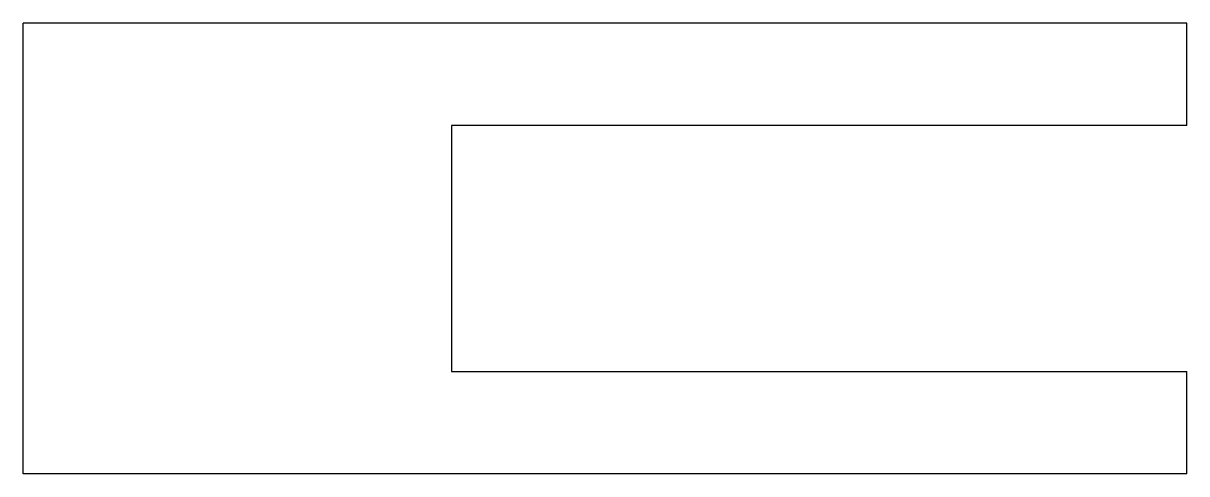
# Model space of a CAD drawing. Header units: metres. Extents: x -40.9 to 15.9, y -22 to 0.
import ezdxf

# ---------------------------------------------------------------- set-up
doc = ezdxf.new("R2010")
doc.units = ezdxf.units.M

msp = doc.modelspace()

# ---------------------------------------------------------------- linework, layer by layer
for points in [[(15.9, 0), (14.764, 0), (13.628, 0), (12.492, 0), (11.356, 0), (10.22, 0), (9.084, 0), (7.948, 0), (6.812, 0), (5.676, 0), (4.54, 0), (3.404, 0), (2.268, 0), (1.132, 0), (-0.004, 0), (-1.14, 0), (-2.276, 0), (-3.412, 0), (-4.548, 0), (-5.684, 0), (-6.82, 0), (-7.956, 0), (-9.092, 0), (-10.228, 0), (-11.364, 0), (-12.5, 0), (-13.636, 0), (-14.772, 0), (-15.908, 0), (-17.044, 0), (-18.18, 0), (-19.316, 0), (-20.452, 0), (-21.588, 0), (-22.724, 0), (-23.86, 0), (-24.996, 0), (-26.132, 0), (-27.268, 0), (-28.404, 0), (-29.54, 0), (-30.676, 0), (-31.812, 0), (-32.948, 0), (-34.084, 0), (-35.22, 0), (-36.356, 0), (-37.492, 0), (-38.628, 0), (-39.764, 0), (-40.9, 0)], [(-40.9, -22), (-40.9, -21.56), (-40.9, -21.12), (-40.9, -20.68), (-40.9, -20.24), (-40.9, -19.8), (-40.9, -19.36), (-40.9, -18.92), (-40.9, -18.48), (-40.9, -18.04), (-40.9, -17.6), (-40.9, -17.16), (-40.9, -16.72), (-40.9, -16.28), (-40.9, -15.84), (-40.9, -15.4), (-40.9, -14.96), (-40.9, -14.52), (-40.9, -14.08), (-40.9, -13.64), (-40.9, -13.2), (-40.9, -12.76), (-40.9, -12.32), (-40.9, -11.88), (-40.9, -11.44), (-40.9, -11), (-40.9, -10.56), (-40.9, -10.12), (-40.9, -9.68), (-40.9, -9.24), (-40.9, -8.8), (-40.9, -8.36), (-40.9, -7.92), (-40.9, -7.48), (-40.9, -7.04), (-40.9, -6.6), (-40.9, -6.16), (-40.9, -5.72), (-40.9, -5.28), (-40.9, -4.84), (-40.9, -4.4), (-40.9, -3.96), (-40.9, -3.52), (-40.9, -3.08), (-40.9, -2.64), (-40.9, -2.2), (-40.9, -1.76), (-40.9, -1.32), (-40.9, -0.88), (-40.9, -0.44), (-40.9, 0)], [(15.9, -5), (15.9, -4.9), (15.9, -4.8), (15.9, -4.7), (15.9, -4.6), (15.9, -4.5), (15.9, -4.4), (15.9, -4.3), (15.9, -4.2), (15.9, -4.1), (15.9, -4), (15.9, -3.9), (15.9, -3.8), (15.9, -3.7), (15.9, -3.6), (15.9, -3.5), (15.9, -3.4), (15.9, -3.3), (15.9, -3.2), (15.9, -3.1), (15.9, -3), (15.9, -2.9), (15.9, -2.8), (15.9, -2.7), (15.9, -2.6), (15.9, -2.5), (15.9, -2.4), (15.9, -2.3), (15.9, -2.2), (15.9, -2.1), (15.9, -2), (15.9, -1.9), (15.9, -1.8), (15.9, -1.7), (15.9, -1.6), (15.9, -1.5), (15.9, -1.4), (15.9, -1.3), (15.9, -1.2), (15.9, -1.1), (15.9, -1), (15.9, -0.9), (15.9, -0.8), (15.9, -0.7), (15.9, -0.6), (15.9, -0.5), (15.9, -0.4), (15.9, -0.3), (15.9, -0.2), (15.9, -0.1), (15.9, 0)], [(15.9, -5), (15.182, -5), (14.464, -5), (13.746, -5), (13.028, -5), (12.31, -5), (11.592, -5), (10.874, -5), (10.156, -5), (9.438, -5), (8.72, -5), (8.002, -5), (7.284, -5), (6.566, -5), (5.848, -5), (5.13, -5), (4.412, -5), (3.694, -5), (2.976, -5), (2.258, -5), (1.54, -5), (0.822, -5), (0.104, -5), (-0.614, -5), (-1.332, -5), (-2.05, -5), (-2.768, -5), (-3.486, -5), (-4.204, -5), (-4.922, -5), (-5.64, -5), (-6.358, -5), (-7.076, -5), (-7.794, -5), (-8.512, -5), (-9.23, -5), (-9.948, -5), (-10.666, -5), (-11.384, -5), (-12.102, -5), (-12.82, -5), (-13.538, -5), (-14.256, -5), (-14.974, -5), (-15.692, -5), (-16.41, -5), (-17.128, -5), (-17.846, -5), (-18.564, -5), (-19.282, -5), (-20, -5)], [(-20, -5), (-20, -5.24), (-20, -5.48), (-20, -5.72), (-20, -5.96), (-20, -6.2), (-20, -6.44), (-20, -6.68), (-20, -6.92), (-20, -7.16), (-20, -7.4), (-20, -7.64), (-20, -7.88), (-20, -8.12), (-20, -8.36), (-20, -8.6), (-20, -8.84), (-20, -9.08), (-20, -9.32), (-20, -9.56), (-20, -9.8), (-20, -10.04), (-20, -10.28), (-20, -10.52), (-20, -10.76), (-20, -11), (-20, -11.24), (-20, -11.48), (-20, -11.72), (-20, -11.96), (-20, -12.2), (-20, -12.44), (-20, -12.68), (-20, -12.92), (-20, -13.16), (-20, -13.4), (-20, -13.64), (-20, -13.88), (-20, -14.12), (-20, -14.36), (-20, -14.6), (-20, -14.84), (-20, -15.08), (-20, -15.32), (-20, -15.56), (-20, -15.8), (-20, -16.04), (-20, -16.28), (-20, -16.52), (-20, -16.76), (-20, -17)], [(-20, -17), (-19.282, -17), (-18.564, -17), (-17.846, -17), (-17.128, -17), (-16.41, -17), (-15.692, -17), (-14.974, -17), (-14.256, -17), (-13.538, -17), (-12.82, -17), (-12.102, -17), (-11.384, -17), (-10.666, -17), (-9.948, -17), (-9.23, -17), (-8.512, -17), (-7.794, -17), (-7.076, -17), (-6.358, -17), (-5.64, -17), (-4.922, -17), (-4.204, -17), (-3.486, -17), (-2.768, -17), (-2.05, -17), (-1.332, -17), (-0.614, -17), (0.104, -17), (0.822, -17), (1.54, -17), (2.258, -17), (2.976, -17), (3.694, -17), (4.412, -17), (5.13, -17), (5.848, -17), (6.566, -17), (7.284, -17), (8.002, -17), (8.72, -17), (9.438, -17), (10.156, -17), (10.874, -17), (11.592, -17), (12.31, -17), (13.028, -17), (13.746, -17), (14.464, -17), (15.182, -17), (15.9, -17)], [(15.9, -22), (15.9, -21.9), (15.9, -21.8), (15.9, -21.7), (15.9, -21.6), (15.9, -21.5), (15.9, -21.4), (15.9, -21.3), (15.9, -21.2), (15.9, -21.1), (15.9, -21), (15.9, -20.9), (15.9, -20.8), (15.9, -20.7), (15.9, -20.6), (15.9, -20.5), (15.9, -20.4), (15.9, -20.3), (15.9, -20.2), (15.9, -20.1), (15.9, -20), (15.9, -19.9), (15.9, -19.8), (15.9, -19.7), (15.9, -19.6), (15.9, -19.5), (15.9, -19.4), (15.9, -19.3), (15.9, -19.2), (15.9, -19.1), (15.9, -19), (15.9, -18.9), (15.9, -18.8), (15.9, -18.7), (15.9, -18.6), (15.9, -18.5), (15.9, -18.4), (15.9, -18.3), (15.9, -18.2), (15.9, -18.1), (15.9, -18), (15.9, -17.9), (15.9, -17.8), (15.9, -17.7), (15.9, -17.6), (15.9, -17.5), (15.9, -17.4), (15.9, -17.3), (15.9, -17.2), (15.9, -17.1), (15.9, -17)], [(15.9, -22), (14.764, -22), (13.628, -22), (12.492, -22), (11.356, -22), (10.22, -22), (9.084, -22), (7.948, -22), (6.812, -22), (5.676, -22), (4.54, -22), (3.404, -22), (2.268, -22), (1.132, -22), (-0.004, -22), (-1.14, -22), (-2.276, -22), (-3.412, -22), (-4.548, -22), (-5.684, -22), (-6.82, -22), (-7.956, -22), (-9.092, -22), (-10.228, -22), (-11.364, -22), (-12.5, -22), (-13.636, -22), (-14.772, -22), (-15.908, -22), (-17.044, -22), (-18.18, -22), (-19.316, -22), (-20.452, -22), (-21.588, -22), (-22.724, -22), (-23.86, -22), (-24.996, -22), (-26.132, -22), (-27.268, -22), (-28.404, -22), (-29.54, -22), (-30.676, -22), (-31.812, -22), (-32.948, -22), (-34.084, -22), (-35.22, -22), (-36.356, -22), (-37.492, -22), (-38.628, -22), (-39.764, -22), (-40.9, -22)]]:
    msp.add_lwpolyline(points)

doc.saveas('drawing.dxf')
